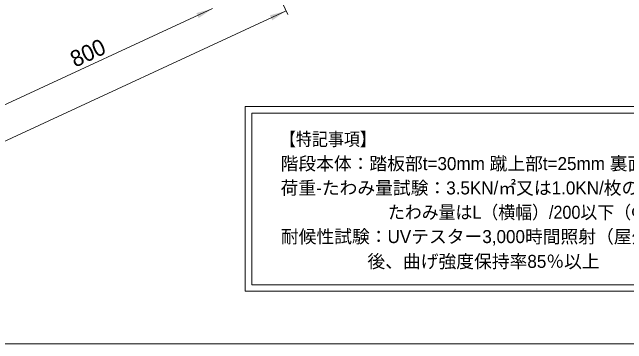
# Model space of a CAD drawing. Units: millimetres at full size, sheet at 1:20; details may follow other scales. Extents: x 200 to 8200, y 200 to 5740.
# Drawn here: x 3576 to 5443, y 200 to 1206 of the extents above; entities that cross this region are included whole.
import ezdxf
from ezdxf.enums import TextEntityAlignment as Align

# ---------------------------------------------------------------- set-up
doc = ezdxf.new("R2010")
doc.units = ezdxf.units.MM
doc.header["$LTSCALE"] = 20
for name, color, linetype, lineweight in [('図面枠-A3', 7, 'Continuous', 20), ('寸法', 7, 'Continuous', 13), ('特記事項', 7, 'Continuous', 15)]:
    doc.layers.add(name, color=color, linetype=linetype, lineweight=lineweight)
doc.styles.add('ＭＳ Ｐゴシック', font='')
doc.styles.get('ＭＳ Ｐゴシック').set_extended_font_data('MS PGothic')

# ---------------------------------------------------------------- blocks, each defined once
blk = doc.blocks.new('filled_arrow')
at = {"color": 0, "linetype": 'Continuous', "lineweight": -2}
blk.add_solid([(7.5, 1.25), (0, 0), (7.5, -1.25)], dxfattribs=at)

msp = doc.modelspace()

# ---------------------------------------------------------------- linework, layer by layer
at = {"layer": '図面枠-A3'}
msp.add_lwpolyline([(200, 200), (8200, 200), (8200, 5740), (200, 5740)], close=True, dxfattribs=at)
at = {"layer": '寸法', "lineweight": 18}
for p, q in [((4062.33, 1957.12), (4412.58, 1199.18)), ((3457.84, 881.37), (4184.05, 1216.95)), ((2592.02, 371.11), (4407.55, 1210.08))]:
    msp.add_line(p, q, dxfattribs=at)
at = {"layer": '特記事項'}
for points in [[(4283.51, 358.95), (6191.41, 358.95), (6191.41, 920), (4283.51, 920)], [(4303.51, 378.95), (6171.41, 378.95), (6171.41, 900), (4303.51, 900)]]:
    msp.add_lwpolyline(points, close=True, dxfattribs=at)

# ---------------------------------------------------------------- block references
at = {"layer": '寸法', "lineweight": 18, "xscale": 6.67, "yscale": 6.67, "rotation": 204.8}
for p in [(4184.05, 1216.95), (4407.55, 1210.08)]:
    msp.add_blockref('filled_arrow', p, dxfattribs=at)

# ---------------------------------------------------------------- texts
at = {"layer": '寸法', "style": 'ＭＳ Ｐゴシック'}
msp.add_text('800', height=49.49, rotation=24.802, dxfattribs=at).set_placement((3805.42, 1082.75), align=Align.MIDDLE_CENTER)
at = {"layer": '特記事項', "style": 'ＭＳ Ｐゴシック'}
for s, width, p in [('【特記事項】', 0.9, (4388.98, 789.04)), ('\u3000\u3000\u3000\u3000\u3000\u3000 たわみ量はL（横幅）/200以下（Φ150載荷板による集中荷重）', 0.95, (4395.8, 567.22))]:
    msp.add_text(s, height=39.59, dxfattribs=dict(at, width=width)).set_placement(p, align=Align.BOTTOM_LEFT)
for s, p in [('階段本体：踏板部t=30mm 蹴上部t=25mm 裏面くり抜き無し', (4391.03, 715.1)), ('荷重-たわみ量試験：3.5KN/㎡又は1.0KN/枚のいずれか大きい荷重で、', (4391.03, 641.16)), ('耐候性試験：UVテスター3,000時間照射（屋外暴露30年に相当）', (4391.94, 493.51)), ('                  後、曲げ強度保持率85％以上', (4395.8, 418.2))]:
    msp.add_text(s, height=39.59, dxfattribs=at).set_placement(p, align=Align.BOTTOM_LEFT)

doc.saveas('drawing.dxf')
